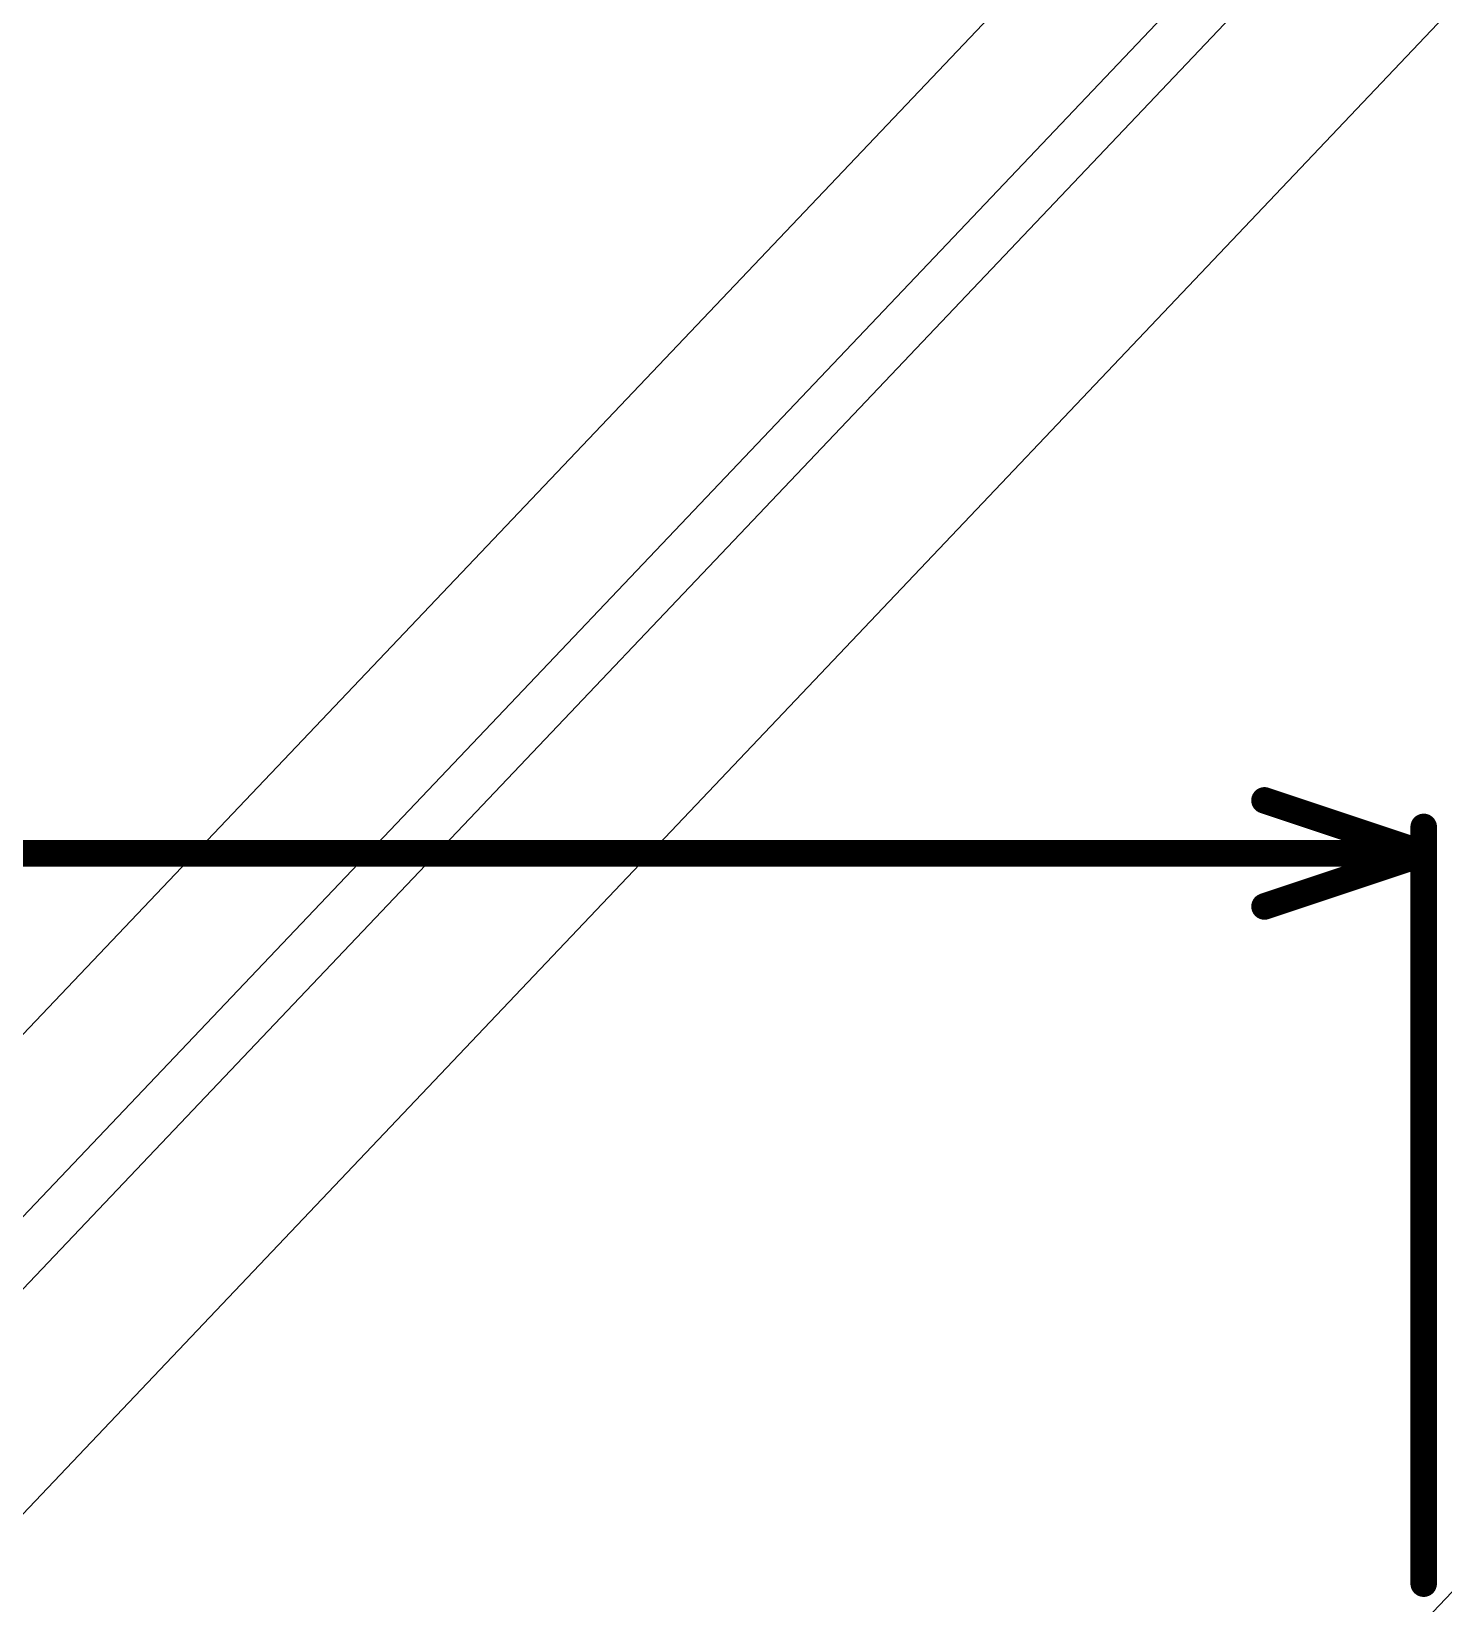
# Model space of a CAD drawing. Header units: inches. Extents: x -11 to 5379, y 0 to 5429.
# Drawn here: x 330.67 to 344.19, y 110.19 to 125.24 of the extents above; entities that cross this region are included whole.
import ezdxf

# ---------------------------------------------------------------- set-up
doc = ezdxf.new("R2010")
doc.units = ezdxf.units.IN
for name, color, linetype in [('Bottom Solder', 6, 'Continuous'), ('Dimension', 6, 'Continuous'), ('Top Solder', 216, 'Continuous')]:
    doc.layers.add(name, color=color, linetype=linetype)

# ---------------------------------------------------------------- blocks, each defined once
blk = doc.blocks.new('13_WQFN_HR__3_2__107')
at = {"layer": 'Top Solder'}
for p in [(1.31, 1.075), (-0.423, 1.047), (1.302, -1.253), (-0.423, -1.678)]:
    blk.add_line(p, (5365.845, -5095.971), dxfattribs=at)

msp = doc.modelspace()

# ---------------------------------------------------------------- linework, layer by layer
at = {"layer": 'Bottom Solder'}
msp.add_line((344.027, 110.045), (5379.208, 5429.208), dxfattribs=at)
at = {"layer": 'Dimension'}
for points in [[(342.476, 117.881, 0.254, 0.254, 0), (344, 117.373, 0.254, 0.254, 0)], [(344, 110.381, 0.254, 0.254, 0), (344, 117.627, 0.254, 0.254, 0)], [(196.992, 117.373, 0.254, 0.254, 0), (344, 117.373, 0.254, 0.254, 0)], [(342.476, 116.865, 0.254, 0.254, 0), (344, 117.373, 0.254, 0.254, 0)]]:
    msp.add_lwpolyline(points, format="xyseb", dxfattribs=at)
for points in [[(342.413, 117.881, 0.127, 0.127, 1), (342.54, 117.881, 0.127, 0.127, 1)], [(343.937, 117.627, 0.127, 0.127, 1), (344.064, 117.627, 0.127, 0.127, 1)], [(343.937, 117.373, 0.127, 0.127, 1), (344.064, 117.373, 0.127, 0.127, 1)], [(343.937, 117.373, 0.127, 0.127, 1), (344.064, 117.373, 0.127, 0.127, 1)], [(343.937, 117.373, 0.127, 0.127, 1), (344.064, 117.373, 0.127, 0.127, 1)], [(342.413, 116.865, 0.127, 0.127, 1), (342.54, 116.865, 0.127, 0.127, 1)], [(343.937, 110.381, 0.127, 0.127, 1), (344.064, 110.381, 0.127, 0.127, 1)]]:
    msp.add_lwpolyline(points, format="xyseb", close=True, dxfattribs=at)
at = {"layer": 'Top Solder'}
msp.add_line((344.027, 110.045), (5379.208, 5429.208), dxfattribs=at)

# ---------------------------------------------------------------- block references
at = {"rotation": 90}
msp.add_blockref('13_WQFN_HR__3_2__107', (283.237, 63.363), dxfattribs=at)

doc.saveas('drawing.dxf')
